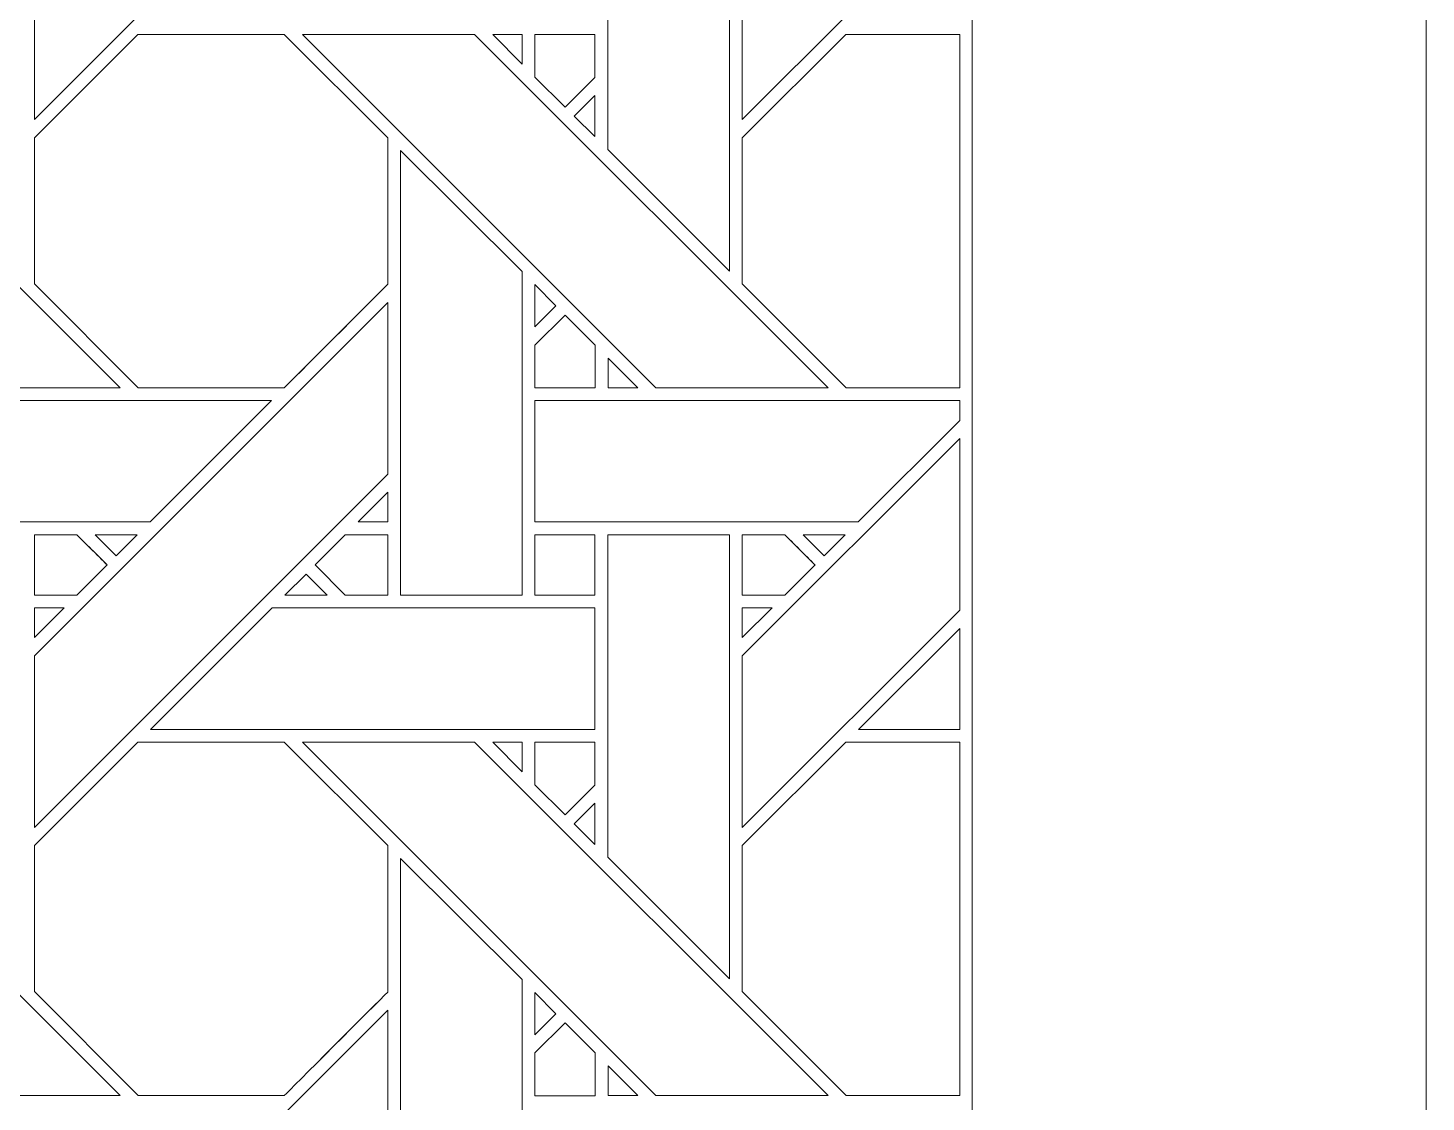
# Model space of a CAD drawing. Header units: inches. Extents: x 8.38 to 16.38, y 5.09 to 13.09.
# Drawn here: x 14.509 to 16.383, y 7.426 to 8.866 of the extents above; entities that cross this region are included whole.
import ezdxf

# ---------------------------------------------------------------- set-up
doc = ezdxf.new("R2010")
doc.units = ezdxf.units.IN
doc.header["$MEASUREMENT"] = 0
doc.layers.add('Design', color=7, linetype='Continuous', lineweight=0)

msp = doc.modelspace()

# ---------------------------------------------------------------- linework, layer by layer
at = {"layer": 'Design'}
for points, knots in [([(8.3829, 13.0948), (8.3829, 13.0948), (8.3829, 5.0948), (8.3829, 5.0948), (8.3829, 5.0948), (16.3829, 5.0948), (16.3829, 5.0948), (16.3829, 5.0948), (16.3829, 13.0948), (16.3829, 13.0948), (16.3829, 13.0948), (8.3829, 13.0948), (8.3829, 13.0948)], [0, 0, 0, 0, 1, 1, 1, 2, 2, 2, 3, 3, 3, 4, 4, 4, 4]), ([(8.9912, 12.4864), (8.9912, 12.4864), (8.9912, 5.7031), (8.9912, 5.7031), (8.9912, 5.7031), (15.7745, 5.7031), (15.7745, 5.7031), (15.7745, 5.7031), (15.7745, 12.4864), (15.7745, 12.4864), (15.7745, 12.4864), (8.9912, 12.4864), (8.9912, 12.4864)], [0, 0, 0, 0, 1, 1, 1, 2, 2, 2, 3, 3, 3, 4, 4, 4, 4]), ([(14.9915, 9.2166), (14.9915, 9.2166), (14.5179, 8.743), (14.5179, 8.743), (14.5179, 8.743), (14.5179, 8.9731), (14.5179, 8.9731), (14.5179, 8.9731), (14.9915, 9.4467), (14.9915, 9.4467), (14.9915, 9.4467), (14.9915, 9.2166), (14.9915, 9.2166)], [0, 0, 0, 0, 1, 1, 1, 2, 2, 2, 3, 3, 3, 4, 4, 4, 4]), ([(15.4666, 8.743), (15.4666, 8.743), (15.4666, 8.9731), (15.4666, 8.9731), (15.4666, 8.9731), (15.7579, 9.2643), (15.7579, 9.2643), (15.7579, 9.2643), (15.7579, 9.0343), (15.7579, 9.0343), (15.7579, 9.0343), (15.4666, 8.743), (15.4666, 8.743)], [0, 0, 0, 0, 1, 1, 1, 2, 2, 2, 3, 3, 3, 4, 4, 4, 4]), ([(15.4494, 8.5401), (15.4494, 8.5401), (15.2865, 8.703), (15.2865, 8.703), (15.2865, 8.703), (15.2865, 9.1352), (15.2865, 9.1352), (15.2865, 9.1352), (15.4494, 9.1352), (15.4494, 9.1352), (15.4494, 9.1352), (15.4494, 8.5401), (15.4494, 8.5401)], [0, 0, 0, 0, 1, 1, 1, 2, 2, 2, 3, 3, 3, 4, 4, 4, 4]), ([(14.4018, 8.3837), (14.4018, 8.3837), (13.9283, 8.8573), (13.9283, 8.8573), (13.9283, 8.8573), (14.1592, 8.8573), (14.1592, 8.8573), (14.1592, 8.8573), (14.6329, 8.3837), (14.6329, 8.3837), (14.6329, 8.3837), (14.4018, 8.3837), (14.4018, 8.3837)], [0, 0, 0, 0, 1, 1, 1, 2, 2, 2, 3, 3, 3, 4, 4, 4, 4]), ([(14.6566, 8.8573), (14.6566, 8.8573), (14.8528, 8.8573), (14.8528, 8.8573), (14.8528, 8.8573), (14.9915, 8.7186), (14.9915, 8.7186), (14.9915, 8.7186), (14.9915, 8.5224), (14.9915, 8.5224), (14.9737, 8.5045), (14.8618, 8.3927), (14.8528, 8.3837), (14.8528, 8.3837), (14.6571, 8.3837), (14.6571, 8.3837), (14.6571, 8.3837), (14.5179, 8.5229), (14.5179, 8.5229), (14.5179, 8.5229), (14.5179, 8.7186), (14.5179, 8.7186), (14.5179, 8.7186), (14.6566, 8.8573), (14.6566, 8.8573)], [0, 0, 0, 0, 1, 1, 1, 2, 2, 2, 3, 3, 3, 4, 4, 4, 5, 5, 5, 6, 6, 6, 7, 7, 7, 8, 8, 8, 8]), ([(14.9915, 8.5224), (14.9735, 8.5042), (14.8616, 8.3925), (14.8528, 8.3837), (14.8528, 8.3837), (14.6571, 8.3837), (14.6571, 8.3837), (14.6571, 8.3837), (14.5179, 8.5229), (14.5179, 8.5229), (14.5179, 8.5229), (14.5179, 8.7186), (14.5179, 8.7186), (14.5179, 8.7186), (14.6566, 8.8573), (14.6566, 8.8573), (14.6566, 8.8573), (14.8528, 8.8573), (14.8528, 8.8573), (14.8528, 8.8573), (14.9915, 8.7186), (14.9915, 8.7186), (14.9915, 8.7186), (14.9915, 8.5224), (14.9915, 8.5224)], [0, 0, 0, 0, 1, 1, 1, 2, 2, 2, 3, 3, 3, 4, 4, 4, 5, 5, 5, 6, 6, 6, 7, 7, 7, 8, 8, 8, 8]), ([(15.3505, 8.3837), (15.3505, 8.3837), (14.877, 8.8573), (14.877, 8.8573), (14.877, 8.8573), (15.1079, 8.8573), (15.1079, 8.8573), (15.1079, 8.8573), (15.5816, 8.3837), (15.5816, 8.3837), (15.5816, 8.3837), (15.3505, 8.3837), (15.3505, 8.3837)], [0, 0, 0, 0, 1, 1, 1, 2, 2, 2, 3, 3, 3, 4, 4, 4, 4]), ([(15.1715, 8.8573), (15.1715, 8.8573), (15.1715, 8.8175), (15.1715, 8.8175), (15.1715, 8.8175), (15.1321, 8.8573), (15.1321, 8.8573), (15.1321, 8.8573), (15.1715, 8.8573), (15.1715, 8.8573)], [0, 0, 0, 0, 1, 1, 1, 2, 2, 2, 3, 3, 3, 3]), ([(15.269, 8.8573), (15.269, 8.8573), (15.269, 8.7997), (15.269, 8.7997), (15.269, 8.7997), (15.2291, 8.7598), (15.2291, 8.7598), (15.2291, 8.7598), (15.1887, 8.8001), (15.1887, 8.8001), (15.1887, 8.8001), (15.1887, 8.8573), (15.1887, 8.8573), (15.1887, 8.8573), (15.269, 8.8573), (15.269, 8.8573)], [0, 0, 0, 0, 1, 1, 1, 2, 2, 2, 3, 3, 3, 4, 4, 4, 5, 5, 5, 5]), ([(15.2291, 8.7598), (15.2291, 8.7598), (15.1887, 8.8001), (15.1887, 8.8001), (15.1887, 8.8001), (15.1887, 8.8573), (15.1887, 8.8573), (15.1887, 8.8573), (15.269, 8.8573), (15.269, 8.8573), (15.269, 8.8573), (15.269, 8.7997), (15.269, 8.7997), (15.269, 8.7997), (15.2291, 8.7598), (15.2291, 8.7598)], [0, 0, 0, 0, 1, 1, 1, 2, 2, 2, 3, 3, 3, 4, 4, 4, 5, 5, 5, 5]), ([(15.6053, 8.8573), (15.6053, 8.8573), (15.7579, 8.8573), (15.7579, 8.8573), (15.7579, 8.8573), (15.7579, 8.3837), (15.7579, 8.3837), (15.7579, 8.3837), (15.6058, 8.3837), (15.6058, 8.3837), (15.6058, 8.3837), (15.4666, 8.5229), (15.4666, 8.5229), (15.4666, 8.5229), (15.4666, 8.7186), (15.4666, 8.7186), (15.4666, 8.7186), (15.6053, 8.8573), (15.6053, 8.8573)], [0, 0, 0, 0, 1, 1, 1, 2, 2, 2, 3, 3, 3, 4, 4, 4, 5, 5, 5, 6, 6, 6, 6]), ([(15.7579, 8.3837), (15.7579, 8.3837), (15.6058, 8.3837), (15.6058, 8.3837), (15.6058, 8.3837), (15.4666, 8.5229), (15.4666, 8.5229), (15.4666, 8.5229), (15.4666, 8.7186), (15.4666, 8.7186), (15.4666, 8.7186), (15.6053, 8.8573), (15.6053, 8.8573), (15.6053, 8.8573), (15.7579, 8.8573), (15.7579, 8.8573), (15.7579, 8.8573), (15.7579, 8.3837), (15.7579, 8.3837)], [0, 0, 0, 0, 1, 1, 1, 2, 2, 2, 3, 3, 3, 4, 4, 4, 5, 5, 5, 6, 6, 6, 6]), ([(15.269, 8.7755), (15.269, 8.7755), (15.269, 8.7203), (15.269, 8.7203), (15.269, 8.7203), (15.2412, 8.7477), (15.2412, 8.7477), (15.2412, 8.7477), (15.269, 8.7755), (15.269, 8.7755)], [0, 0, 0, 0, 1, 1, 1, 2, 2, 2, 3, 3, 3, 3]), ([(15.0087, 8.1057), (15.0087, 8.1057), (15.0087, 8.7015), (15.0087, 8.7015), (15.0087, 8.7015), (15.1714, 8.5394), (15.1714, 8.5394), (15.1714, 8.5394), (15.1714, 8.1057), (15.1714, 8.1057), (15.1714, 8.1057), (15.0087, 8.1057), (15.0087, 8.1057)], [0, 0, 0, 0, 1, 1, 1, 2, 2, 2, 3, 3, 3, 4, 4, 4, 4]), ([(15.1887, 8.4651), (15.1887, 8.4651), (15.1887, 8.5219), (15.1887, 8.5219), (15.1887, 8.5219), (15.2169, 8.4933), (15.2169, 8.4933), (15.2169, 8.4933), (15.1887, 8.4651), (15.1887, 8.4651)], [0, 0, 0, 0, 1, 1, 1, 2, 2, 2, 3, 3, 3, 3]), ([(14.9915, 8.2679), (14.9915, 8.2679), (14.5179, 7.7943), (14.5179, 7.7943), (14.5179, 7.7943), (14.5179, 8.0244), (14.5179, 8.0244), (14.5179, 8.0244), (14.9915, 8.498), (14.9915, 8.498), (14.9915, 8.498), (14.9915, 8.2679), (14.9915, 8.2679)], [0, 0, 0, 0, 1, 1, 1, 2, 2, 2, 3, 3, 3, 4, 4, 4, 4]), ([(15.1887, 8.3834), (15.1887, 8.3834), (15.1887, 8.4407), (15.1887, 8.4407), (15.1887, 8.4407), (15.2291, 8.4811), (15.2291, 8.4811), (15.2291, 8.4811), (15.2694, 8.4407), (15.2694, 8.4407), (15.2694, 8.4407), (15.2694, 8.3834), (15.2694, 8.3834), (15.2694, 8.3834), (15.1887, 8.3834), (15.1887, 8.3834)], [0, 0, 0, 0, 1, 1, 1, 2, 2, 2, 3, 3, 3, 4, 4, 4, 5, 5, 5, 5]), ([(15.2291, 8.4811), (15.2291, 8.4811), (15.2694, 8.4407), (15.2694, 8.4407), (15.2694, 8.4407), (15.2694, 8.3834), (15.2694, 8.3834), (15.2694, 8.3834), (15.1887, 8.3834), (15.1887, 8.3834), (15.1887, 8.3834), (15.1887, 8.4407), (15.1887, 8.4407), (15.1887, 8.4407), (15.2291, 8.4811), (15.2291, 8.4811)], [0, 0, 0, 0, 1, 1, 1, 2, 2, 2, 3, 3, 3, 4, 4, 4, 5, 5, 5, 5]), ([(15.2866, 8.3837), (15.2866, 8.3837), (15.2866, 8.4235), (15.2866, 8.4235), (15.2866, 8.4235), (15.3264, 8.3837), (15.3264, 8.3837), (15.3264, 8.3837), (15.2866, 8.3837), (15.2866, 8.3837)], [0, 0, 0, 0, 1, 1, 1, 2, 2, 2, 3, 3, 3, 3]), ([(14.24, 8.2037), (14.24, 8.2037), (14.24, 8.3664), (14.24, 8.3664), (14.24, 8.3664), (14.8357, 8.3664), (14.8357, 8.3664), (14.8357, 8.3664), (14.673, 8.2037), (14.673, 8.2037), (14.673, 8.2037), (14.24, 8.2037), (14.24, 8.2037)], [0, 0, 0, 0, 1, 1, 1, 2, 2, 2, 3, 3, 3, 4, 4, 4, 4]), ([(15.7579, 8.3399), (15.7579, 8.3399), (15.6217, 8.2037), (15.6217, 8.2037), (15.6217, 8.2037), (15.1887, 8.2037), (15.1887, 8.2037), (15.1887, 8.2037), (15.1887, 8.3664), (15.1887, 8.3664), (15.1887, 8.3664), (15.7579, 8.3664), (15.7579, 8.3664), (15.7579, 8.3664), (15.7579, 8.3399), (15.7579, 8.3399)], [0, 0, 0, 0, 1, 1, 1, 2, 2, 2, 3, 3, 3, 4, 4, 4, 5, 5, 5, 5]), ([(15.4666, 7.7943), (15.4666, 7.7943), (15.4666, 8.0244), (15.4666, 8.0244), (15.4666, 8.0244), (15.7579, 8.3156), (15.7579, 8.3156), (15.7579, 8.3156), (15.7579, 8.0855), (15.7579, 8.0855), (15.7579, 8.0855), (15.4666, 7.7943), (15.4666, 7.7943)], [0, 0, 0, 0, 1, 1, 1, 2, 2, 2, 3, 3, 3, 4, 4, 4, 4]), ([(14.9517, 8.2038), (14.9517, 8.2038), (14.9915, 8.2435), (14.9915, 8.2435), (14.9915, 8.2435), (14.9915, 8.2038), (14.9915, 8.2038), (14.9915, 8.2038), (14.9517, 8.2038), (14.9517, 8.2038)], [0, 0, 0, 0, 1, 1, 1, 2, 2, 2, 3, 3, 3, 3]), ([(14.5749, 8.1865), (14.5801, 8.1813), (14.6108, 8.1505), (14.6153, 8.1461), (14.6153, 8.1461), (14.5748, 8.1057), (14.5748, 8.1057), (14.5748, 8.1057), (14.5179, 8.1057), (14.5179, 8.1057), (14.5179, 8.1057), (14.5179, 8.1865), (14.5179, 8.1865), (14.5179, 8.1865), (14.5749, 8.1865), (14.5749, 8.1865)], [0, 0, 0, 0, 1, 1, 1, 2, 2, 2, 3, 3, 3, 4, 4, 4, 5, 5, 5, 5]), ([(14.5179, 8.1057), (14.5179, 8.1057), (14.5179, 8.1865), (14.5179, 8.1865), (14.5179, 8.1865), (14.5749, 8.1865), (14.5749, 8.1865), (14.5749, 8.1865), (14.6153, 8.1461), (14.6153, 8.1461), (14.6153, 8.1461), (14.5748, 8.1057), (14.5748, 8.1057), (14.5748, 8.1057), (14.5179, 8.1057), (14.5179, 8.1057)], [0, 0, 0, 0, 1, 1, 1, 2, 2, 2, 3, 3, 3, 4, 4, 4, 5, 5, 5, 5]), ([(14.5993, 8.1865), (14.5993, 8.1865), (14.6557, 8.1865), (14.6557, 8.1865), (14.6557, 8.1865), (14.6275, 8.1583), (14.6275, 8.1583), (14.6275, 8.1583), (14.5993, 8.1865), (14.5993, 8.1865)], [0, 0, 0, 0, 1, 1, 1, 2, 2, 2, 3, 3, 3, 3]), ([(14.9344, 8.1057), (14.9344, 8.1057), (14.8941, 8.1461), (14.8941, 8.1461), (14.8941, 8.1461), (14.9345, 8.1865), (14.9345, 8.1865), (14.9345, 8.1865), (14.9915, 8.1865), (14.9915, 8.1865), (14.9915, 8.1865), (14.9915, 8.1057), (14.9915, 8.1057), (14.9915, 8.1057), (14.9344, 8.1057), (14.9344, 8.1057)], [0, 0, 0, 0, 1, 1, 1, 2, 2, 2, 3, 3, 3, 4, 4, 4, 5, 5, 5, 5]), ([(14.9915, 8.1057), (14.9915, 8.1057), (14.9344, 8.1057), (14.9344, 8.1057), (14.9344, 8.1057), (14.8941, 8.1461), (14.8941, 8.1461), (14.8941, 8.1461), (14.9345, 8.1865), (14.9345, 8.1865), (14.9345, 8.1865), (14.9915, 8.1865), (14.9915, 8.1865), (14.9915, 8.1865), (14.9915, 8.1057), (14.9915, 8.1057)], [0, 0, 0, 0, 1, 1, 1, 2, 2, 2, 3, 3, 3, 4, 4, 4, 5, 5, 5, 5]), ([(15.1887, 8.1865), (15.1887, 8.1865), (15.269, 8.1865), (15.269, 8.1865), (15.269, 8.1865), (15.269, 8.1057), (15.269, 8.1057), (15.269, 8.1057), (15.1887, 8.1057), (15.1887, 8.1057), (15.1887, 8.1057), (15.1887, 8.1865), (15.1887, 8.1865)], [0, 0, 0, 0, 1, 1, 1, 2, 2, 2, 3, 3, 3, 4, 4, 4, 4]), ([(15.1887, 8.1057), (15.1887, 8.1057), (15.1887, 8.1865), (15.1887, 8.1865), (15.1887, 8.1865), (15.269, 8.1865), (15.269, 8.1865), (15.269, 8.1865), (15.269, 8.1057), (15.269, 8.1057), (15.269, 8.1057), (15.1887, 8.1057), (15.1887, 8.1057)], [0, 0, 0, 0, 1, 1, 1, 2, 2, 2, 3, 3, 3, 4, 4, 4, 4]), ([(15.4494, 7.5914), (15.4494, 7.5914), (15.2865, 7.7543), (15.2865, 7.7543), (15.2865, 7.7543), (15.2865, 8.1865), (15.2865, 8.1865), (15.2865, 8.1865), (15.4494, 8.1865), (15.4494, 8.1865), (15.4494, 8.1865), (15.4494, 7.5914), (15.4494, 7.5914)], [0, 0, 0, 0, 1, 1, 1, 2, 2, 2, 3, 3, 3, 4, 4, 4, 4]), ([(15.5237, 8.1865), (15.5288, 8.1813), (15.5596, 8.1505), (15.564, 8.1461), (15.564, 8.1461), (15.5236, 8.1057), (15.5236, 8.1057), (15.5236, 8.1057), (15.4666, 8.1057), (15.4666, 8.1057), (15.4666, 8.1057), (15.4666, 8.1865), (15.4666, 8.1865), (15.4666, 8.1865), (15.5237, 8.1865), (15.5237, 8.1865)], [0, 0, 0, 0, 1, 1, 1, 2, 2, 2, 3, 3, 3, 4, 4, 4, 5, 5, 5, 5]), ([(15.4666, 8.1057), (15.4666, 8.1057), (15.4666, 8.1865), (15.4666, 8.1865), (15.4666, 8.1865), (15.5237, 8.1865), (15.5237, 8.1865), (15.5294, 8.1808), (15.564, 8.1461), (15.564, 8.1461), (15.564, 8.1461), (15.5236, 8.1057), (15.5236, 8.1057), (15.5236, 8.1057), (15.4666, 8.1057), (15.4666, 8.1057)], [0, 0, 0, 0, 1, 1, 1, 2, 2, 2, 3, 3, 3, 4, 4, 4, 5, 5, 5, 5]), ([(15.548, 8.1865), (15.548, 8.1865), (15.6045, 8.1865), (15.6045, 8.1865), (15.6045, 8.1865), (15.5762, 8.1583), (15.5762, 8.1583), (15.5762, 8.1583), (15.548, 8.1865), (15.548, 8.1865)], [0, 0, 0, 0, 1, 1, 1, 2, 2, 2, 3, 3, 3, 3]), ([(14.8537, 8.1057), (14.8537, 8.1057), (14.8819, 8.1339), (14.8819, 8.1339), (14.8819, 8.1339), (14.9102, 8.1057), (14.9102, 8.1057), (14.9102, 8.1057), (14.8537, 8.1057), (14.8537, 8.1057)], [0, 0, 0, 0, 1, 1, 1, 2, 2, 2, 3, 3, 3, 3]), ([(14.5577, 8.0885), (14.5577, 8.0885), (14.5179, 8.0487), (14.5179, 8.0487), (14.5179, 8.0487), (14.5179, 8.0885), (14.5179, 8.0885), (14.5179, 8.0885), (14.5577, 8.0885), (14.5577, 8.0885)], [0, 0, 0, 0, 1, 1, 1, 2, 2, 2, 3, 3, 3, 3]), ([(15.269, 8.0885), (15.269, 8.0885), (15.269, 7.9257), (15.269, 7.9257), (15.269, 7.9257), (14.6737, 7.9257), (14.6737, 7.9257), (14.6737, 7.9257), (14.8365, 8.0885), (14.8365, 8.0885), (14.8365, 8.0885), (15.269, 8.0885), (15.269, 8.0885)], [0, 0, 0, 0, 1, 1, 1, 2, 2, 2, 3, 3, 3, 4, 4, 4, 4]), ([(15.5064, 8.0885), (15.5064, 8.0885), (15.4666, 8.0487), (15.4666, 8.0487), (15.4666, 8.0487), (15.4666, 8.0885), (15.4666, 8.0885), (15.4666, 8.0885), (15.5064, 8.0885), (15.5064, 8.0885)], [0, 0, 0, 0, 1, 1, 1, 2, 2, 2, 3, 3, 3, 3]), ([(15.6224, 7.9257), (15.6224, 7.9257), (15.7579, 8.0611), (15.7579, 8.0611), (15.7579, 8.0611), (15.7579, 7.9257), (15.7579, 7.9257), (15.7579, 7.9257), (15.6224, 7.9257), (15.6224, 7.9257)], [0, 0, 0, 0, 1, 1, 1, 2, 2, 2, 3, 3, 3, 3]), ([(14.4018, 7.435), (14.4018, 7.435), (13.9283, 7.9086), (13.9283, 7.9086), (13.9283, 7.9086), (14.1592, 7.9086), (14.1592, 7.9086), (14.1592, 7.9086), (14.6329, 7.435), (14.6329, 7.435), (14.6329, 7.435), (14.4018, 7.435), (14.4018, 7.435)], [0, 0, 0, 0, 1, 1, 1, 2, 2, 2, 3, 3, 3, 4, 4, 4, 4]), ([(14.6566, 7.9086), (14.6566, 7.9086), (14.8528, 7.9086), (14.8528, 7.9086), (14.8528, 7.9086), (14.9915, 7.7699), (14.9915, 7.7699), (14.9915, 7.7699), (14.9915, 7.5737), (14.9915, 7.5737), (14.9737, 7.5557), (14.8618, 7.444), (14.8528, 7.435), (14.8528, 7.435), (14.6571, 7.435), (14.6571, 7.435), (14.6571, 7.435), (14.5179, 7.5742), (14.5179, 7.5742), (14.5179, 7.5742), (14.5179, 7.7699), (14.5179, 7.7699), (14.5179, 7.7699), (14.6566, 7.9086), (14.6566, 7.9086)], [0, 0, 0, 0, 1, 1, 1, 2, 2, 2, 3, 3, 3, 4, 4, 4, 5, 5, 5, 6, 6, 6, 7, 7, 7, 8, 8, 8, 8]), ([(14.9915, 7.5737), (14.9736, 7.5556), (14.8617, 7.4439), (14.8528, 7.435), (14.8528, 7.435), (14.6571, 7.435), (14.6571, 7.435), (14.6571, 7.435), (14.5179, 7.5742), (14.5179, 7.5742), (14.5179, 7.5742), (14.5179, 7.7699), (14.5179, 7.7699), (14.5179, 7.7699), (14.6566, 7.9086), (14.6566, 7.9086), (14.6566, 7.9086), (14.8528, 7.9086), (14.8528, 7.9086), (14.8528, 7.9086), (14.9915, 7.7699), (14.9915, 7.7699), (14.9915, 7.7699), (14.9915, 7.5737), (14.9915, 7.5737)], [0, 0, 0, 0, 1, 1, 1, 2, 2, 2, 3, 3, 3, 4, 4, 4, 5, 5, 5, 6, 6, 6, 7, 7, 7, 8, 8, 8, 8]), ([(15.3505, 7.435), (15.3505, 7.435), (14.877, 7.9086), (14.877, 7.9086), (14.877, 7.9086), (15.1079, 7.9086), (15.1079, 7.9086), (15.1079, 7.9086), (15.5816, 7.435), (15.5816, 7.435), (15.5816, 7.435), (15.3505, 7.435), (15.3505, 7.435)], [0, 0, 0, 0, 1, 1, 1, 2, 2, 2, 3, 3, 3, 4, 4, 4, 4]), ([(15.1715, 7.9086), (15.1715, 7.9086), (15.1715, 7.8688), (15.1715, 7.8688), (15.1715, 7.8688), (15.1321, 7.9086), (15.1321, 7.9086), (15.1321, 7.9086), (15.1715, 7.9086), (15.1715, 7.9086)], [0, 0, 0, 0, 1, 1, 1, 2, 2, 2, 3, 3, 3, 3]), ([(15.269, 7.9086), (15.269, 7.9086), (15.269, 7.851), (15.269, 7.851), (15.269, 7.851), (15.2291, 7.8111), (15.2291, 7.8111), (15.2291, 7.8111), (15.1887, 7.8514), (15.1887, 7.8514), (15.1887, 7.8514), (15.1887, 7.9086), (15.1887, 7.9086), (15.1887, 7.9086), (15.269, 7.9086), (15.269, 7.9086)], [0, 0, 0, 0, 1, 1, 1, 2, 2, 2, 3, 3, 3, 4, 4, 4, 5, 5, 5, 5]), ([(15.2291, 7.8111), (15.2291, 7.8111), (15.1887, 7.8514), (15.1887, 7.8514), (15.1887, 7.8514), (15.1887, 7.9086), (15.1887, 7.9086), (15.1887, 7.9086), (15.269, 7.9086), (15.269, 7.9086), (15.269, 7.9086), (15.269, 7.851), (15.269, 7.851), (15.269, 7.851), (15.2291, 7.8111), (15.2291, 7.8111)], [0, 0, 0, 0, 1, 1, 1, 2, 2, 2, 3, 3, 3, 4, 4, 4, 5, 5, 5, 5]), ([(15.6053, 7.9086), (15.6053, 7.9086), (15.7579, 7.9086), (15.7579, 7.9086), (15.7579, 7.9086), (15.7579, 7.435), (15.7579, 7.435), (15.7579, 7.435), (15.6058, 7.435), (15.6058, 7.435), (15.6058, 7.435), (15.4666, 7.5742), (15.4666, 7.5742), (15.4666, 7.5742), (15.4666, 7.7699), (15.4666, 7.7699), (15.4666, 7.7699), (15.6053, 7.9086), (15.6053, 7.9086)], [0, 0, 0, 0, 1, 1, 1, 2, 2, 2, 3, 3, 3, 4, 4, 4, 5, 5, 5, 6, 6, 6, 6]), ([(15.7579, 7.435), (15.7579, 7.435), (15.6058, 7.435), (15.6058, 7.435), (15.6058, 7.435), (15.4666, 7.5742), (15.4666, 7.5742), (15.4666, 7.5742), (15.4666, 7.7699), (15.4666, 7.7699), (15.4666, 7.7699), (15.6053, 7.9086), (15.6053, 7.9086), (15.6053, 7.9086), (15.7579, 7.9086), (15.7579, 7.9086), (15.7579, 7.9086), (15.7579, 7.435), (15.7579, 7.435)], [0, 0, 0, 0, 1, 1, 1, 2, 2, 2, 3, 3, 3, 4, 4, 4, 5, 5, 5, 6, 6, 6, 6]), ([(15.269, 7.8268), (15.269, 7.8268), (15.269, 7.7716), (15.269, 7.7716), (15.269, 7.7716), (15.2412, 7.799), (15.2412, 7.799), (15.2412, 7.799), (15.269, 7.8268), (15.269, 7.8268)], [0, 0, 0, 0, 1, 1, 1, 2, 2, 2, 3, 3, 3, 3]), ([(15.0087, 7.157), (15.0087, 7.157), (15.0087, 7.7528), (15.0087, 7.7528), (15.0087, 7.7528), (15.1714, 7.5906), (15.1714, 7.5906), (15.1714, 7.5906), (15.1714, 7.157), (15.1714, 7.157), (15.1714, 7.157), (15.0087, 7.157), (15.0087, 7.157)], [0, 0, 0, 0, 1, 1, 1, 2, 2, 2, 3, 3, 3, 4, 4, 4, 4]), ([(15.1887, 7.5164), (15.1887, 7.5164), (15.1887, 7.5732), (15.1887, 7.5732), (15.1887, 7.5732), (15.2169, 7.5446), (15.2169, 7.5446), (15.2169, 7.5446), (15.1887, 7.5164), (15.1887, 7.5164)], [0, 0, 0, 0, 1, 1, 1, 2, 2, 2, 3, 3, 3, 3]), ([(14.9915, 7.3192), (14.9915, 7.3192), (14.5179, 6.8455), (14.5179, 6.8455), (14.5179, 6.8455), (14.5179, 7.0756), (14.5179, 7.0756), (14.5179, 7.0756), (14.9915, 7.5492), (14.9915, 7.5492), (14.9915, 7.5492), (14.9915, 7.3192), (14.9915, 7.3192)], [0, 0, 0, 0, 1, 1, 1, 2, 2, 2, 3, 3, 3, 4, 4, 4, 4]), ([(15.1887, 7.4347), (15.1887, 7.4347), (15.1887, 7.492), (15.1887, 7.492), (15.1887, 7.492), (15.2291, 7.5323), (15.2291, 7.5323), (15.2291, 7.5323), (15.2694, 7.492), (15.2694, 7.492), (15.2694, 7.492), (15.2694, 7.4347), (15.2694, 7.4347), (15.2694, 7.4347), (15.1887, 7.4347), (15.1887, 7.4347)], [0, 0, 0, 0, 1, 1, 1, 2, 2, 2, 3, 3, 3, 4, 4, 4, 5, 5, 5, 5]), ([(15.2291, 7.5323), (15.2291, 7.5323), (15.2694, 7.492), (15.2694, 7.492), (15.2694, 7.492), (15.2694, 7.4347), (15.2694, 7.4347), (15.2694, 7.4347), (15.1887, 7.4347), (15.1887, 7.4347), (15.1887, 7.4347), (15.1887, 7.492), (15.1887, 7.492), (15.1887, 7.492), (15.2291, 7.5323), (15.2291, 7.5323)], [0, 0, 0, 0, 1, 1, 1, 2, 2, 2, 3, 3, 3, 4, 4, 4, 5, 5, 5, 5]), ([(15.2866, 7.4349), (15.2866, 7.4349), (15.2866, 7.4747), (15.2866, 7.4747), (15.2866, 7.4747), (15.3264, 7.4349), (15.3264, 7.4349), (15.3264, 7.4349), (15.2866, 7.4349), (15.2866, 7.4349)], [0, 0, 0, 0, 1, 1, 1, 2, 2, 2, 3, 3, 3, 3])]:
    msp.add_open_spline(points, degree=3, knots=knots, dxfattribs=at)

doc.saveas('drawing.dxf')
